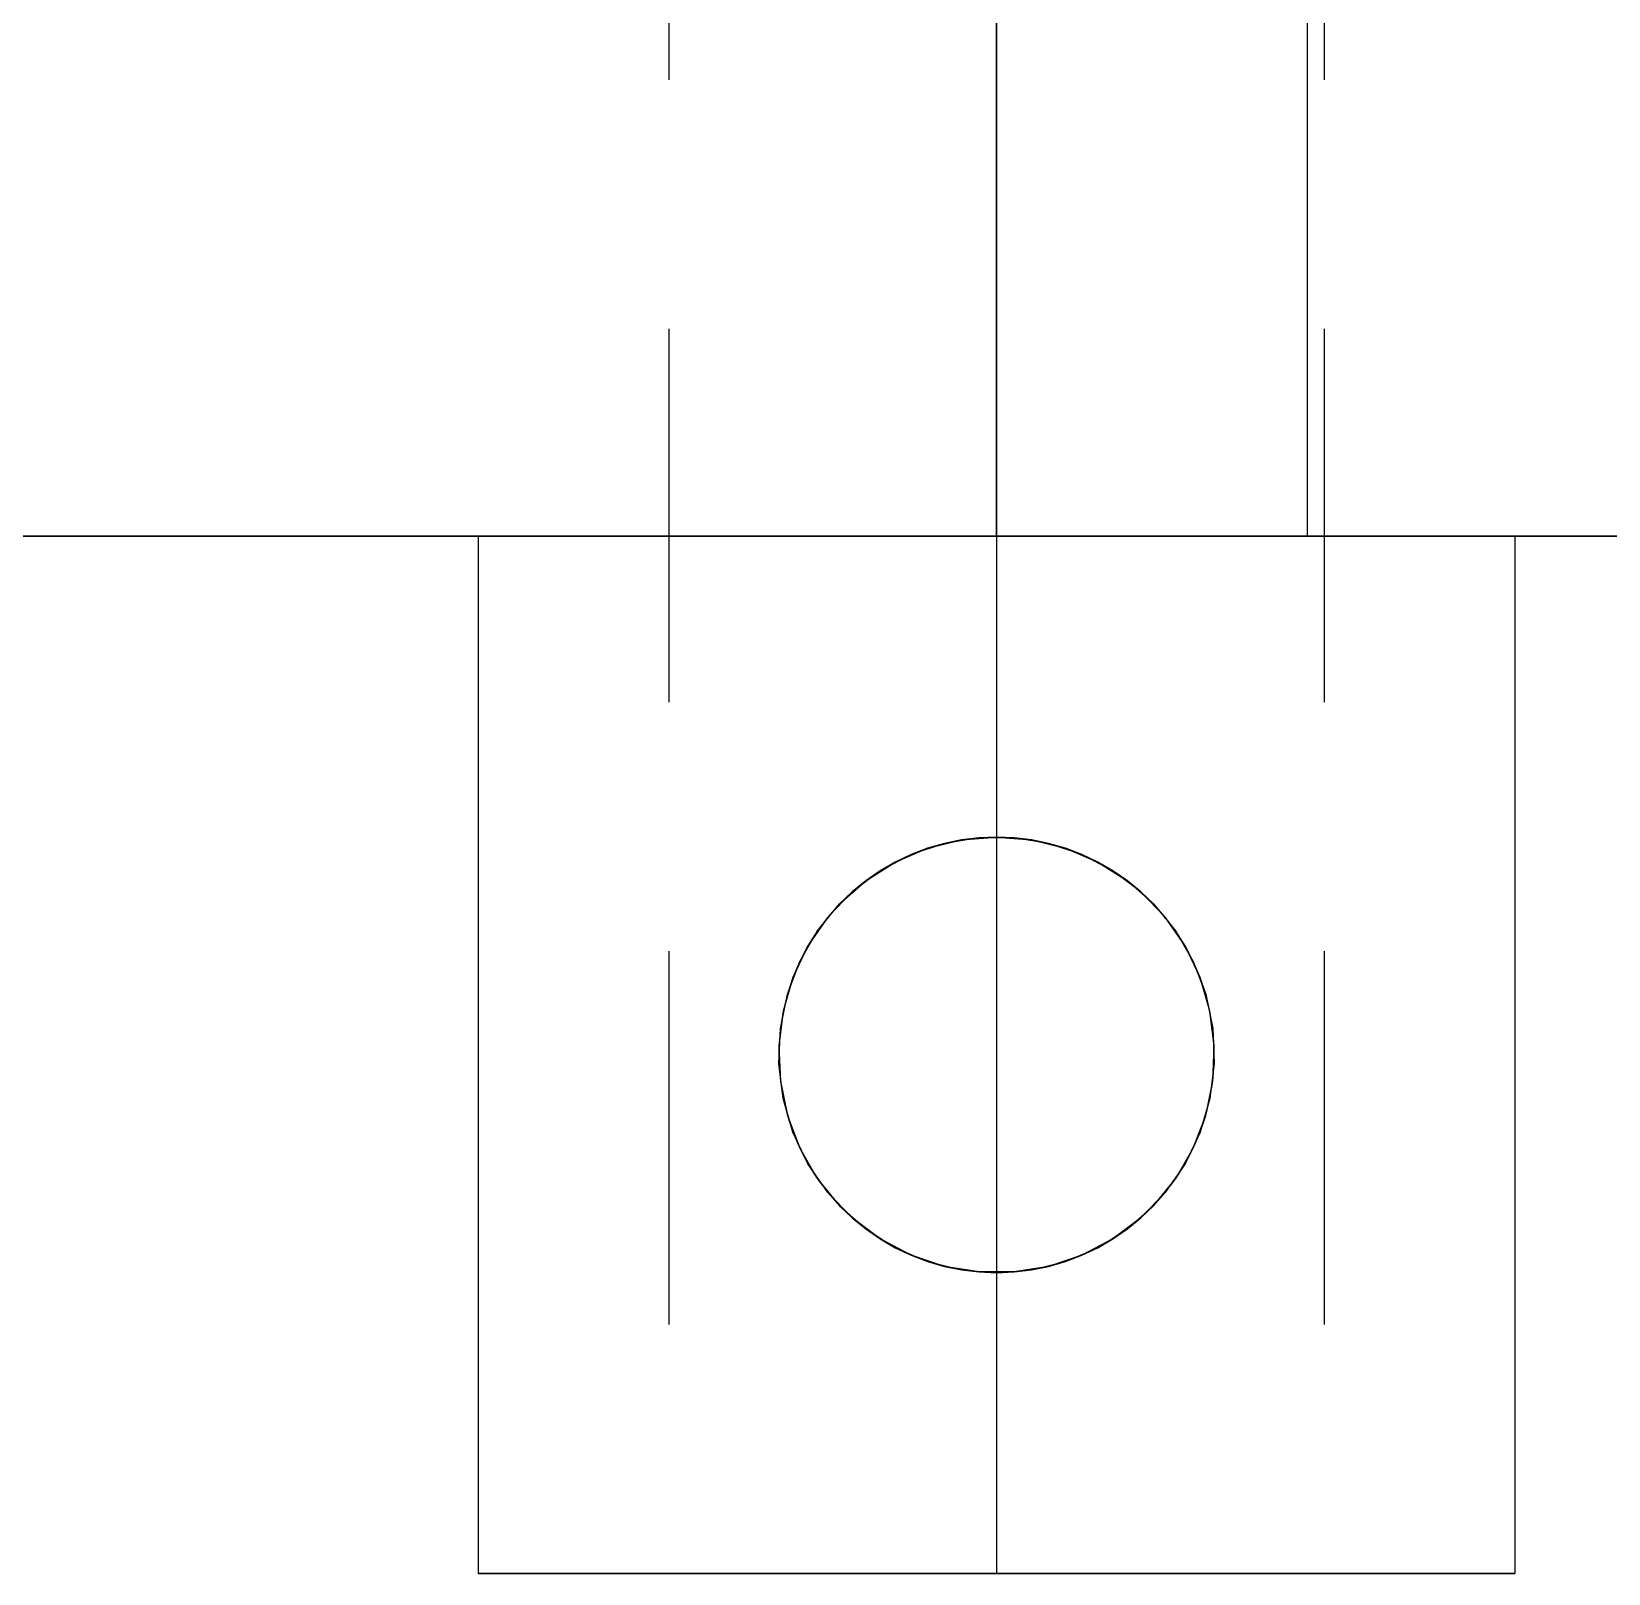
# Model space of a CAD drawing. Extents: x 8 to 586, y 8 to 412.
# Drawn here: x 242.85 to 250.45, y 223 to 230.43 of the extents above; entities that cross this region are included whole.
import ezdxf

# ---------------------------------------------------------------- set-up
doc = ezdxf.new("R2010")
doc.units = 0
doc.linetypes.add('CENTER', pattern=[10.2, 6, -1.6, 1, -1.6])
doc.linetypes.add('DASHED', pattern=[3, 1.8, -1.2])
for name, color, linetype in [('HIDDEN', 8, 'DASHED'), ('SEAM', 3, 'CENTER'), ('VISIBLE', 7, 'CONTINUOUS')]:
    doc.layers.add(name, color=color, linetype=linetype)

msp = doc.modelspace()

# ---------------------------------------------------------------- linework, layer by layer
at = {"layer": 'HIDDEN'}
for p, q in [((245.92, 238), (245.92, 223)), ((245.92, 238), (245.92, 223)), ((247.5, 228), (247.5, 238)), ((249, 228), (249, 238)), ((249, 228), (249, 238)), ((249.08, 238), (249.08, 223)), ((249.08, 238), (249.08, 223)), ((247.5, 230.6923), (247.5, 230.3077)), ((247.5, 230.6603), (247.5, 230.3667)), ((247.5, 230.3667), (247.5, 230.0731)), ((247.5, 230.3077), (247.5, 229.9231)), ((247.5, 230.0731), (247.5, 229.7795)), ((247.5, 229.9231), (247.5, 229.5385)), ((247.5, 229.7795), (247.5, 229.4859)), ((247.5, 229.5385), (247.5, 229.1538)), ((247.5, 229.4859), (247.5, 229.1923)), ((247.5, 229.1923), (247.5, 228.8987)), ((247.5, 229.1538), (247.5, 228.7692)), ((247.5, 228.8987), (247.5, 228.6051)), ((247.5, 228.7692), (247.5, 228.3846)), ((247.5, 228.6051), (247.5, 228.3115)), ((247.5, 228.3846), (247.5, 228)), ((247.5, 228.3115), (247.5, 228.0179)), ((243.0128, 228), (242.6923, 228)), ((243.3333, 228), (243.0128, 228)), ((243.6538, 228), (243.3333, 228)), ((243.9744, 228), (243.6538, 228)), ((244.2949, 228), (243.9744, 228)), ((244.6154, 228), (244.2949, 228)), ((244.9359, 228), (244.6154, 228)), ((245.2564, 228), (244.9359, 228)), ((250, 228), (245, 228)), ((245, 228), (245.1282, 228)), ((245, 228), (250, 228)), ((245.1282, 228), (245, 228)), ((245, 228), (245, 223)), ((245, 228), (245, 223)), ((245, 228), (245, 223)), ((245.1282, 228), (245.2564, 228)), ((245.2564, 228), (245.1282, 228)), ((245.5769, 228), (245.2564, 228)), ((245.2564, 228), (245.3846, 228)), ((245.3846, 228), (245.2564, 228)), ((245.3846, 228), (245.5128, 228)), ((245.5128, 228), (245.3846, 228)), ((245.5128, 228), (245.641, 228)), ((245.641, 228), (245.5128, 228)), ((245.8974, 228), (245.5769, 228)), ((245.641, 228), (245.7692, 228)), ((245.7692, 228), (245.641, 228)), ((245.7692, 228), (245.8974, 228)), ((245.8974, 228), (245.7692, 228)), ((246.2179, 228), (245.8974, 228)), ((245.8974, 228), (246.0256, 228)), ((246.0256, 228), (245.8974, 228)), ((246.0256, 228), (246.1538, 228)), ((246.1538, 228), (246.0256, 228)), ((246.1538, 228), (246.2821, 228)), ((246.2821, 228), (246.1538, 228)), ((246.5385, 228), (246.2179, 228)), ((246.2821, 228), (246.4103, 228)), ((246.4103, 228), (246.2821, 228)), ((246.4103, 228), (246.5385, 228)), ((246.5385, 228), (246.4103, 228)), ((246.859, 228), (246.5385, 228)), ((246.5385, 228), (246.6667, 228)), ((246.6667, 228), (246.5385, 228)), ((246.6667, 228), (246.7949, 228)), ((246.7949, 228), (246.6667, 228)), ((246.7949, 228), (246.9231, 228)), ((246.9231, 228), (246.7949, 228)), ((247.1795, 228), (246.859, 228)), ((246.9231, 228), (247.0513, 228)), ((247.0513, 228), (246.9231, 228)), ((247.0513, 228), (247.1795, 228)), ((247.1795, 228), (247.0513, 228)), ((247.5, 228), (247.1795, 228)), ((247.1795, 228), (247.3077, 228)), ((247.3077, 228), (247.1795, 228)), ((247.3077, 228), (247.4359, 228)), ((247.4359, 228), (247.3077, 228)), ((247.4359, 228), (247.5641, 228)), ((247.5641, 228), (247.4359, 228)), ((247.5, 228.0179), (247.5, 227.7244)), ((347.5, 228), (247.5, 228)), ((247.5, 228), (247.5, 227.6154)), ((247.5641, 228), (247.6923, 228)), ((247.6923, 228), (247.5641, 228)), ((247.6923, 228), (247.8205, 228)), ((247.8205, 228), (247.6923, 228)), ((247.8205, 228), (247.9487, 228)), ((247.9487, 228), (247.8205, 228)), ((247.9487, 228), (248.0769, 228)), ((248.0769, 228), (247.9487, 228)), ((248.0769, 228), (248.2051, 228)), ((248.2051, 228), (248.0769, 228)), ((248.2051, 228), (248.3333, 228)), ((248.3333, 228), (248.2051, 228)), ((248.3333, 228), (248.4615, 228)), ((248.4615, 228), (248.3333, 228)), ((248.4615, 228), (248.5897, 228)), ((248.5897, 228), (248.4615, 228)), ((248.5897, 228), (248.7179, 228)), ((248.7179, 228), (248.5897, 228)), ((248.7179, 228), (248.8462, 228)), ((248.8462, 228), (248.7179, 228)), ((248.8462, 228), (248.9744, 228)), ((248.9744, 228), (248.8462, 228)), ((248.9744, 228), (249.1026, 228)), ((249.1026, 228), (248.9744, 228)), ((249, 228), (355, 228)), ((249, 228), (355, 228)), ((249.1026, 228), (249.2308, 228)), ((249.2308, 228), (249.1026, 228)), ((249.2308, 228), (249.359, 228)), ((249.359, 228), (249.2308, 228)), ((249.359, 228), (249.4872, 228)), ((249.4872, 228), (249.359, 228)), ((249.4872, 228), (249.6154, 228)), ((249.6154, 228), (249.4872, 228)), ((249.6154, 228), (249.7436, 228)), ((249.7436, 228), (249.6154, 228)), ((249.7436, 228), (249.8718, 228)), ((249.8718, 228), (249.7436, 228)), ((249.8718, 228), (250, 228)), ((250, 228), (249.8718, 228)), ((250, 228), (250, 223)), ((250, 228), (250, 223)), ((250, 228), (250, 223)), ((247.5, 227.7244), (247.5, 227.4308)), ((247.5, 227.6154), (247.5, 227.2308)), ((247.5, 227.4308), (247.5, 227.1372)), ((247.5, 227.2308), (247.5, 226.8462)), ((247.5, 227.1372), (247.5, 226.8436)), ((247.5, 226.8462), (247.5, 226.4615)), ((247.5, 226.8436), (247.5, 226.55)), ((247.1675, 226.496), (247.3316, 226.5364)), ((247.1675, 226.496), (247.3316, 226.5364)), ((247.4155, 226.5466), (247.2487, 226.5195)), ((247.3316, 226.5364), (247.2487, 226.5195)), ((247.3316, 226.5364), (247.5, 226.55)), ((247.3316, 226.5364), (247.5, 226.55)), ((247.4155, 226.5466), (247.3316, 226.5364)), ((247.5, 226.55), (247.4155, 226.5466)), ((247.5845, 226.5466), (247.4155, 226.5466)), ((247.5845, 226.5466), (247.5, 226.55)), ((247.5, 226.55), (247.6684, 226.5364)), ((247.5, 226.55), (247.6684, 226.5364)), ((247.7513, 226.5195), (247.5845, 226.5466)), ((247.6684, 226.5364), (247.5845, 226.5466)), ((247.7513, 226.5195), (247.6684, 226.5364)), ((247.6684, 226.5364), (247.8325, 226.496)), ((247.6684, 226.5364), (247.8325, 226.496)), ((247.0884, 226.466), (246.9388, 226.3874)), ((247.012, 226.4297), (247.1675, 226.496)), ((247.012, 226.4297), (247.1675, 226.496)), ((247.0884, 226.466), (247.012, 226.4297)), ((247.2487, 226.5195), (247.0884, 226.466)), ((247.1675, 226.496), (247.0884, 226.466)), ((247.2487, 226.5195), (247.1675, 226.496)), ((247.5, 226.4615), (247.5, 226.0769)), ((247.9116, 226.466), (247.7513, 226.5195)), ((247.8325, 226.496), (247.7513, 226.5195)), ((247.9116, 226.466), (247.8325, 226.496)), ((247.8325, 226.496), (247.988, 226.4297)), ((247.8325, 226.496), (247.988, 226.4297)), ((248.0612, 226.3874), (247.9116, 226.466)), ((247.988, 226.4297), (247.9116, 226.466)), ((246.9388, 226.3874), (246.8037, 226.2859)), ((246.8692, 226.3394), (247.012, 226.4297)), ((246.8692, 226.3394), (247.012, 226.4297)), ((246.9388, 226.3874), (246.8692, 226.3394)), ((247.012, 226.4297), (246.9388, 226.3874)), ((248.0612, 226.3874), (247.988, 226.4297)), ((247.988, 226.4297), (248.1308, 226.3394)), ((247.988, 226.4297), (248.1308, 226.3394)), ((248.1963, 226.2859), (248.0612, 226.3874)), ((248.1308, 226.3394), (248.0612, 226.3874)), ((246.7427, 226.2274), (246.8692, 226.3394)), ((246.7427, 226.2274), (246.8692, 226.3394)), ((246.8692, 226.3394), (246.8037, 226.2859)), ((248.1963, 226.2859), (248.1308, 226.3394)), ((248.1308, 226.3394), (248.2573, 226.2274)), ((248.1308, 226.3394), (248.2573, 226.2274)), ((246.6359, 226.0965), (246.7427, 226.2274)), ((246.6359, 226.0965), (246.7427, 226.2274)), ((246.8037, 226.2859), (246.6867, 226.1641)), ((246.7427, 226.2274), (246.6867, 226.1641)), ((246.8037, 226.2859), (246.7427, 226.2274)), ((248.3133, 226.1641), (248.1963, 226.2859)), ((248.2573, 226.2274), (248.1963, 226.2859)), ((248.3133, 226.1641), (248.2573, 226.2274)), ((248.2573, 226.2274), (248.3641, 226.0965)), ((248.2573, 226.2274), (248.3641, 226.0965)), ((246.6867, 226.1641), (246.5907, 226.025)), ((246.6867, 226.1641), (246.6359, 226.0965)), ((248.4093, 226.025), (248.3133, 226.1641)), ((248.3641, 226.0965), (248.3133, 226.1641)), ((246.5514, 225.9501), (246.6359, 226.0965)), ((246.5514, 225.9501), (246.6359, 226.0965)), ((246.6359, 226.0965), (246.5907, 226.025)), ((247.5, 226.0769), (247.5, 225.6923)), ((248.4093, 226.025), (248.3641, 226.0965)), ((248.3641, 226.0965), (248.4486, 225.9501)), ((248.3641, 226.0965), (248.4486, 225.9501)), ((246.5907, 226.025), (246.5182, 225.8723)), ((246.5907, 226.025), (246.5514, 225.9501)), ((248.4818, 225.8723), (248.4093, 226.025)), ((248.4486, 225.9501), (248.4093, 226.025)), ((246.4915, 225.7921), (246.5514, 225.9501)), ((246.4915, 225.7921), (246.5514, 225.9501)), ((246.5514, 225.9501), (246.5182, 225.8723)), ((248.4818, 225.8723), (248.4486, 225.9501)), ((248.4486, 225.9501), (248.5085, 225.7921)), ((248.4486, 225.9501), (248.5085, 225.7921)), ((246.5182, 225.8723), (246.4712, 225.71)), ((246.5182, 225.8723), (246.4915, 225.7921)), ((248.5288, 225.71), (248.4818, 225.8723)), ((248.5085, 225.7921), (248.4818, 225.8723)), ((246.4577, 225.6266), (246.4915, 225.7921)), ((246.4577, 225.6266), (246.4915, 225.7921)), ((246.4915, 225.7921), (246.4712, 225.71)), ((248.5288, 225.71), (248.5085, 225.7921)), ((248.5085, 225.7921), (248.5423, 225.6266)), ((248.5085, 225.7921), (248.5423, 225.6266)), ((246.4712, 225.71), (246.4509, 225.5423)), ((246.4712, 225.71), (246.4577, 225.6266)), ((247.5, 225.6923), (247.5, 225.3077)), ((248.5491, 225.5423), (248.5288, 225.71)), ((248.5423, 225.6266), (248.5288, 225.71)), ((246.4577, 225.6266), (246.4509, 225.5423)), ((246.4509, 225.4577), (246.4577, 225.6266)), ((246.4509, 225.4577), (246.4577, 225.6266)), ((248.5491, 225.5423), (248.5423, 225.6266)), ((248.5423, 225.6266), (248.5491, 225.4577)), ((248.5423, 225.6266), (248.5491, 225.4577)), ((246.4509, 225.5423), (246.4577, 225.3734)), ((246.4509, 225.5423), (246.4509, 225.4577)), ((248.5423, 225.3734), (248.5491, 225.5423)), ((248.5491, 225.4577), (248.5491, 225.5423)), ((246.4509, 225.4577), (246.4577, 225.3734)), ((246.4712, 225.29), (246.4509, 225.4577)), ((246.4712, 225.29), (246.4509, 225.4577)), ((248.5491, 225.4577), (248.5288, 225.29)), ((248.5491, 225.4577), (248.5288, 225.29)), ((248.5423, 225.3734), (248.5491, 225.4577)), ((246.4577, 225.3734), (246.4915, 225.2079)), ((246.4577, 225.3734), (246.4712, 225.29)), ((247.5, 225.3077), (247.5, 224.9231)), ((248.5085, 225.2079), (248.5423, 225.3734)), ((248.5288, 225.29), (248.5423, 225.3734)), ((246.4712, 225.29), (246.4915, 225.2079)), ((246.5182, 225.1277), (246.4712, 225.29)), ((246.5182, 225.1277), (246.4712, 225.29)), ((248.5288, 225.29), (248.4818, 225.1277)), ((248.5288, 225.29), (248.4818, 225.1277)), ((248.5085, 225.2079), (248.5288, 225.29)), ((246.4915, 225.2079), (246.5514, 225.0499)), ((246.4915, 225.2079), (246.5182, 225.1277)), ((248.4486, 225.0499), (248.5085, 225.2079)), ((248.4818, 225.1277), (248.5085, 225.2079)), ((246.5182, 225.1277), (246.5514, 225.0499)), ((246.5907, 224.975), (246.5182, 225.1277)), ((246.5907, 224.975), (246.5182, 225.1277)), ((248.4818, 225.1277), (248.4093, 224.975)), ((248.4818, 225.1277), (248.4093, 224.975)), ((248.4486, 225.0499), (248.4818, 225.1277)), ((246.5514, 225.0499), (246.6359, 224.9035)), ((246.5514, 225.0499), (246.5907, 224.975)), ((248.3641, 224.9035), (248.4486, 225.0499)), ((248.4093, 224.975), (248.4486, 225.0499)), ((246.5907, 224.975), (246.6359, 224.9035)), ((246.6867, 224.8359), (246.5907, 224.975)), ((246.6867, 224.8359), (246.5907, 224.975)), ((248.4093, 224.975), (248.3133, 224.8359)), ((248.4093, 224.975), (248.3133, 224.8359)), ((248.3641, 224.9035), (248.4093, 224.975)), ((246.6359, 224.9035), (246.7427, 224.7726)), ((246.6359, 224.9035), (246.6867, 224.8359)), ((247.5, 224.9231), (247.5, 224.5385)), ((248.2573, 224.7726), (248.3641, 224.9035)), ((248.3133, 224.8359), (248.3641, 224.9035)), ((246.6867, 224.8359), (246.7427, 224.7726)), ((246.8037, 224.7141), (246.6867, 224.8359)), ((246.8037, 224.7141), (246.6867, 224.8359)), ((248.3133, 224.8359), (248.1963, 224.7141)), ((248.3133, 224.8359), (248.1963, 224.7141)), ((248.2573, 224.7726), (248.3133, 224.8359)), ((246.7427, 224.7726), (246.8692, 224.6606)), ((246.7427, 224.7726), (246.8037, 224.7141)), ((246.8037, 224.7141), (246.8692, 224.6606)), ((246.9388, 224.6126), (246.8037, 224.7141)), ((246.9388, 224.6126), (246.8037, 224.7141)), ((248.1963, 224.7141), (248.0612, 224.6126)), ((248.1963, 224.7141), (248.0612, 224.6126)), ((248.1308, 224.6606), (248.2573, 224.7726)), ((248.1308, 224.6606), (248.1963, 224.7141)), ((248.1963, 224.7141), (248.2573, 224.7726)), ((246.8692, 224.6606), (247.012, 224.5703)), ((246.8692, 224.6606), (246.9388, 224.6126)), ((247.988, 224.5703), (248.1308, 224.6606)), ((248.0612, 224.6126), (248.1308, 224.6606)), ((246.9388, 224.6126), (247.012, 224.5703)), ((247.0884, 224.534), (246.9388, 224.6126)), ((247.0884, 224.534), (246.9388, 224.6126)), ((247.012, 224.5703), (247.1675, 224.504)), ((247.012, 224.5703), (247.0884, 224.534)), ((247.8325, 224.504), (247.988, 224.5703)), ((248.0612, 224.6126), (247.9116, 224.534)), ((248.0612, 224.6126), (247.9116, 224.534)), ((247.9116, 224.534), (247.988, 224.5703)), ((247.988, 224.5703), (248.0612, 224.6126)), ((247.0884, 224.534), (247.1675, 224.504)), ((247.2487, 224.4805), (247.0884, 224.534)), ((247.2487, 224.4805), (247.0884, 224.534)), ((247.1675, 224.504), (247.3316, 224.4636)), ((247.1675, 224.504), (247.2487, 224.4805)), ((247.2487, 224.4805), (247.3316, 224.4636)), ((247.4155, 224.4534), (247.2487, 224.4805)), ((247.4155, 224.4534), (247.2487, 224.4805)), ((247.5, 224.5385), (247.5, 224.1538)), ((247.7513, 224.4805), (247.5845, 224.4534)), ((247.7513, 224.4805), (247.5845, 224.4534)), ((247.6684, 224.4636), (247.8325, 224.504)), ((247.6684, 224.4636), (247.7513, 224.4805)), ((247.9116, 224.534), (247.7513, 224.4805)), ((247.9116, 224.534), (247.7513, 224.4805)), ((247.7513, 224.4805), (247.8325, 224.504)), ((247.8325, 224.504), (247.9116, 224.534)), ((247.3316, 224.4636), (247.5, 224.45)), ((247.3316, 224.4636), (247.4155, 224.4534)), ((247.4155, 224.4534), (247.5, 224.45)), ((247.5845, 224.4534), (247.4155, 224.4534)), ((247.5845, 224.4534), (247.4155, 224.4534)), ((247.5, 224.45), (247.6684, 224.4636)), ((247.5, 224.45), (247.5845, 224.4534)), ((247.5, 224.45), (247.5, 224.4128)), ((247.5, 224.4128), (247.5, 224.3756)), ((247.5845, 224.4534), (247.6684, 224.4636)), ((247.5, 224.3756), (247.5, 224.3385)), ((247.5, 224.3385), (247.5, 224.3013)), ((247.5, 224.3013), (247.5, 224.2641)), ((247.5, 224.2641), (247.5, 224.2269)), ((247.5, 224.2269), (247.5, 224.1897)), ((247.5, 224.1897), (247.5, 224.1526)), ((247.5, 224.1538), (247.5, 223.7692)), ((247.5, 224.1526), (247.5, 224.1154)), ((247.5, 224.1154), (247.5, 224.0782)), ((247.5, 224.0782), (247.5, 224.041)), ((247.5, 224.041), (247.5, 224.0038)), ((247.5, 224.0038), (247.5, 223.9667)), ((247.5, 223.9667), (247.5, 223.9295)), ((247.5, 223.9295), (247.5, 223.8923)), ((247.5, 223.8923), (247.5, 223.8551)), ((247.5, 223.8551), (247.5, 223.8179)), ((247.5, 223.8179), (247.5, 223.7808)), ((247.5, 223.7808), (247.5, 223.7436)), ((247.5, 223.7692), (247.5, 223.3846)), ((247.5, 223.7436), (247.5, 223.7064)), ((247.5, 223.7064), (247.5, 223.6692)), ((247.5, 223.6692), (247.5, 223.6321)), ((247.5, 223.6321), (247.5, 223.5949)), ((247.5, 223.5949), (247.5, 223.5577)), ((247.5, 223.5577), (247.5, 223.5205)), ((247.5, 223.5205), (247.5, 223.4833)), ((247.5, 223.4833), (247.5, 223.4462)), ((247.5, 223.4462), (247.5, 223.409)), ((247.5, 223.409), (247.5, 223.3718)), ((247.5, 223.3846), (247.5, 223)), ((247.5, 223.3718), (247.5, 223.3346)), ((247.5, 223.3346), (247.5, 223.2974)), ((247.5, 223.2974), (247.5, 223.2603)), ((247.5, 223.2603), (247.5, 223.2231)), ((247.5, 223.2231), (247.5, 223.1859)), ((247.5, 223.1859), (247.5, 223.1487)), ((247.5, 223.1487), (247.5, 223.1115)), ((247.5, 223.1115), (247.5, 223.0744)), ((247.5, 223.0744), (247.5, 223.0372)), ((247.5, 223.0372), (247.5, 223)), ((250, 223), (245, 223)), ((245, 223), (245.1282, 223)), ((245, 223), (250, 223)), ((245.1282, 223), (245.2564, 223)), ((245.2564, 223), (245.3846, 223)), ((245.3846, 223), (245.5128, 223)), ((245.5128, 223), (245.641, 223)), ((245.641, 223), (245.7692, 223)), ((245.7692, 223), (245.8974, 223)), ((245.8974, 223), (246.0256, 223)), ((245.9605, 223), (245.92, 223)), ((245.92, 223), (246.001, 223)), ((245.9605, 223), (245.92, 223)), ((245.92, 223), (246.001, 223)), ((246.001, 223), (245.9605, 223)), ((246.001, 223), (245.9605, 223)), ((246.0415, 223), (246.001, 223)), ((246.001, 223), (246.0821, 223)), ((246.0415, 223), (246.001, 223)), ((246.001, 223), (246.0821, 223)), ((246.0256, 223), (246.1538, 223)), ((246.0821, 223), (246.0415, 223)), ((246.0821, 223), (246.0415, 223)), ((246.1226, 223), (246.0821, 223)), ((246.0821, 223), (246.1631, 223)), ((246.1226, 223), (246.0821, 223)), ((246.0821, 223), (246.1631, 223)), ((246.1631, 223), (246.1226, 223)), ((246.1631, 223), (246.1226, 223)), ((246.1538, 223), (246.2821, 223)), ((246.2036, 223), (246.1631, 223)), ((246.1631, 223), (246.2441, 223)), ((246.2036, 223), (246.1631, 223)), ((246.1631, 223), (246.2441, 223)), ((246.2441, 223), (246.2036, 223)), ((246.2441, 223), (246.2036, 223)), ((246.2846, 223), (246.2441, 223)), ((246.2441, 223), (246.3251, 223)), ((246.2846, 223), (246.2441, 223)), ((246.2441, 223), (246.3251, 223)), ((246.2821, 223), (246.4103, 223)), ((246.3251, 223), (246.2846, 223)), ((246.3251, 223), (246.2846, 223)), ((246.3656, 223), (246.3251, 223)), ((246.3251, 223), (246.4062, 223)), ((246.3656, 223), (246.3251, 223)), ((246.3251, 223), (246.4062, 223)), ((246.4062, 223), (246.3656, 223)), ((246.4062, 223), (246.3656, 223)), ((246.4467, 223), (246.4062, 223)), ((246.4062, 223), (246.4872, 223)), ((246.4467, 223), (246.4062, 223)), ((246.4062, 223), (246.4872, 223)), ((246.4103, 223), (246.5385, 223)), ((246.4872, 223), (246.4467, 223)), ((246.4872, 223), (246.4467, 223)), ((246.5277, 223), (246.4872, 223)), ((246.4872, 223), (246.5682, 223)), ((246.5277, 223), (246.4872, 223)), ((246.4872, 223), (246.5682, 223)), ((246.5682, 223), (246.5277, 223)), ((246.5682, 223), (246.5277, 223)), ((246.5385, 223), (246.6667, 223)), ((246.6087, 223), (246.5682, 223)), ((246.5682, 223), (246.6492, 223)), ((246.6087, 223), (246.5682, 223)), ((246.5682, 223), (246.6492, 223)), ((246.6492, 223), (246.6087, 223)), ((246.6492, 223), (246.6087, 223)), ((246.6897, 223), (246.6492, 223)), ((246.6492, 223), (246.7303, 223)), ((246.6897, 223), (246.6492, 223)), ((246.6492, 223), (246.7303, 223)), ((246.6667, 223), (246.7949, 223)), ((246.7303, 223), (246.6897, 223)), ((246.7303, 223), (246.6897, 223)), ((246.7708, 223), (246.7303, 223)), ((246.7303, 223), (246.8113, 223)), ((246.7708, 223), (246.7303, 223)), ((246.7303, 223), (246.8113, 223)), ((246.8113, 223), (246.7708, 223)), ((246.8113, 223), (246.7708, 223)), ((246.7949, 223), (246.9231, 223)), ((246.8518, 223), (246.8113, 223)), ((246.8113, 223), (246.8923, 223)), ((246.8518, 223), (246.8113, 223)), ((246.8113, 223), (246.8923, 223)), ((246.8923, 223), (246.8518, 223)), ((246.8923, 223), (246.8518, 223)), ((246.9328, 223), (246.8923, 223)), ((246.8923, 223), (246.9733, 223)), ((246.9328, 223), (246.8923, 223)), ((246.8923, 223), (246.9733, 223)), ((246.9231, 223), (247.0513, 223)), ((246.9733, 223), (246.9328, 223)), ((246.9733, 223), (246.9328, 223)), ((247.0138, 223), (246.9733, 223)), ((246.9733, 223), (247.0544, 223)), ((247.0138, 223), (246.9733, 223)), ((246.9733, 223), (247.0544, 223)), ((247.0544, 223), (247.0138, 223)), ((247.0544, 223), (247.0138, 223)), ((247.0513, 223), (247.1795, 223)), ((247.0949, 223), (247.0544, 223)), ((247.0544, 223), (247.1354, 223)), ((247.0949, 223), (247.0544, 223)), ((247.0544, 223), (247.1354, 223)), ((247.1354, 223), (247.0949, 223)), ((247.1354, 223), (247.0949, 223)), ((247.1759, 223), (247.1354, 223)), ((247.1354, 223), (247.2164, 223)), ((247.1759, 223), (247.1354, 223)), ((247.1354, 223), (247.2164, 223)), ((247.2164, 223), (247.1759, 223)), ((247.2164, 223), (247.1759, 223)), ((247.1795, 223), (247.3077, 223)), ((247.2569, 223), (247.2164, 223)), ((247.2164, 223), (247.2974, 223)), ((247.2569, 223), (247.2164, 223)), ((247.2164, 223), (247.2974, 223)), ((247.2974, 223), (247.2569, 223)), ((247.2974, 223), (247.2569, 223)), ((247.3379, 223), (247.2974, 223)), ((247.2974, 223), (247.3785, 223)), ((247.3379, 223), (247.2974, 223)), ((247.2974, 223), (247.3785, 223)), ((247.3077, 223), (247.4359, 223)), ((247.3785, 223), (247.3379, 223)), ((247.3785, 223), (247.3379, 223)), ((247.419, 223), (247.3785, 223)), ((247.3785, 223), (247.4595, 223)), ((247.419, 223), (247.3785, 223)), ((247.3785, 223), (247.4595, 223)), ((247.4595, 223), (247.419, 223)), ((247.4595, 223), (247.419, 223)), ((247.4359, 223), (247.5641, 223)), ((247.5, 223), (247.4595, 223)), ((247.4595, 223), (247.5405, 223)), ((247.5, 223), (247.4595, 223)), ((247.4595, 223), (247.5405, 223)), ((247.5405, 223), (247.5, 223)), ((247.5405, 223), (247.5, 223)), ((247.5405, 223), (247.6215, 223)), ((247.581, 223), (247.5405, 223)), ((247.5405, 223), (247.6215, 223)), ((247.581, 223), (247.5405, 223)), ((247.5641, 223), (247.6923, 223)), ((247.6215, 223), (247.581, 223)), ((247.6215, 223), (247.581, 223)), ((247.6215, 223), (247.7026, 223)), ((247.6621, 223), (247.6215, 223)), ((247.6215, 223), (247.7026, 223)), ((247.6621, 223), (247.6215, 223)), ((247.7026, 223), (247.6621, 223)), ((247.7026, 223), (247.6621, 223)), ((247.6923, 223), (247.8205, 223)), ((247.7026, 223), (247.7836, 223)), ((247.7431, 223), (247.7026, 223)), ((247.7026, 223), (247.7836, 223)), ((247.7431, 223), (247.7026, 223)), ((247.7836, 223), (247.7431, 223)), ((247.7836, 223), (247.7431, 223)), ((247.7836, 223), (247.8646, 223)), ((247.8241, 223), (247.7836, 223)), ((247.7836, 223), (247.8646, 223)), ((247.8241, 223), (247.7836, 223)), ((247.8205, 223), (247.9487, 223)), ((247.8646, 223), (247.8241, 223)), ((247.8646, 223), (247.8241, 223)), ((247.8646, 223), (247.9456, 223)), ((247.9051, 223), (247.8646, 223)), ((247.8646, 223), (247.9456, 223)), ((247.9051, 223), (247.8646, 223)), ((247.9456, 223), (247.9051, 223)), ((247.9456, 223), (247.9051, 223)), ((247.9456, 223), (248.0267, 223)), ((247.9862, 223), (247.9456, 223)), ((247.9456, 223), (248.0267, 223)), ((247.9862, 223), (247.9456, 223)), ((247.9487, 223), (248.0769, 223)), ((248.0267, 223), (247.9862, 223)), ((248.0267, 223), (247.9862, 223)), ((248.0267, 223), (248.1077, 223)), ((248.0672, 223), (248.0267, 223)), ((248.0267, 223), (248.1077, 223)), ((248.0672, 223), (248.0267, 223)), ((248.1077, 223), (248.0672, 223)), ((248.1077, 223), (248.0672, 223)), ((248.0769, 223), (248.2051, 223)), ((248.1077, 223), (248.1887, 223)), ((248.1482, 223), (248.1077, 223)), ((248.1077, 223), (248.1887, 223)), ((248.1482, 223), (248.1077, 223)), ((248.1887, 223), (248.1482, 223)), ((248.1887, 223), (248.1482, 223)), ((248.1887, 223), (248.2697, 223)), ((248.2292, 223), (248.1887, 223)), ((248.1887, 223), (248.2697, 223)), ((248.2292, 223), (248.1887, 223)), ((248.2051, 223), (248.3333, 223)), ((248.2697, 223), (248.2292, 223)), ((248.2697, 223), (248.2292, 223)), ((248.2697, 223), (248.3508, 223)), ((248.3103, 223), (248.2697, 223)), ((248.2697, 223), (248.3508, 223)), ((248.3103, 223), (248.2697, 223)), ((248.3508, 223), (248.3103, 223)), ((248.3508, 223), (248.3103, 223)), ((248.3333, 223), (248.4615, 223)), ((248.3508, 223), (248.4318, 223)), ((248.3913, 223), (248.3508, 223)), ((248.3508, 223), (248.4318, 223)), ((248.3913, 223), (248.3508, 223)), ((248.4318, 223), (248.3913, 223)), ((248.4318, 223), (248.3913, 223)), ((248.4318, 223), (248.5128, 223)), ((248.4723, 223), (248.4318, 223)), ((248.4318, 223), (248.5128, 223)), ((248.4723, 223), (248.4318, 223)), ((248.4615, 223), (248.5897, 223)), ((248.5128, 223), (248.4723, 223)), ((248.5128, 223), (248.4723, 223)), ((248.5128, 223), (248.5938, 223)), ((248.5533, 223), (248.5128, 223)), ((248.5128, 223), (248.5938, 223)), ((248.5533, 223), (248.5128, 223)), ((248.5938, 223), (248.5533, 223)), ((248.5938, 223), (248.5533, 223)), ((248.5897, 223), (248.7179, 223)), ((248.5938, 223), (248.6749, 223)), ((248.6344, 223), (248.5938, 223)), ((248.5938, 223), (248.6749, 223)), ((248.6344, 223), (248.5938, 223)), ((248.6749, 223), (248.6344, 223)), ((248.6749, 223), (248.6344, 223)), ((248.6749, 223), (248.7559, 223)), ((248.7154, 223), (248.6749, 223)), ((248.6749, 223), (248.7559, 223)), ((248.7154, 223), (248.6749, 223)), ((248.7559, 223), (248.7154, 223)), ((248.7559, 223), (248.7154, 223)), ((248.7179, 223), (248.8462, 223)), ((248.7559, 223), (248.8369, 223)), ((248.7964, 223), (248.7559, 223)), ((248.7559, 223), (248.8369, 223)), ((248.7964, 223), (248.7559, 223)), ((248.8369, 223), (248.7964, 223)), ((248.8369, 223), (248.7964, 223)), ((248.8369, 223), (248.9179, 223)), ((248.8774, 223), (248.8369, 223)), ((248.8369, 223), (248.9179, 223)), ((248.8774, 223), (248.8369, 223)), ((248.8462, 223), (248.9744, 223)), ((248.9179, 223), (248.8774, 223)), ((248.9179, 223), (248.8774, 223)), ((248.9179, 223), (248.999, 223)), ((248.9585, 223), (248.9179, 223)), ((248.9179, 223), (248.999, 223)), ((248.9585, 223), (248.9179, 223)), ((248.999, 223), (248.9585, 223)), ((248.999, 223), (248.9585, 223)), ((248.9744, 223), (249.1026, 223)), ((248.999, 223), (249.08, 223)), ((249.0395, 223), (248.999, 223)), ((248.999, 223), (249.08, 223)), ((249.0395, 223), (248.999, 223)), ((249.08, 223), (249.0395, 223)), ((249.08, 223), (249.0395, 223)), ((249.1026, 223), (249.2308, 223)), ((249.2308, 223), (249.359, 223)), ((249.359, 223), (249.4872, 223)), ((249.4872, 223), (249.6154, 223)), ((249.6154, 223), (249.7436, 223)), ((249.7436, 223), (249.8718, 223)), ((249.8718, 223), (250, 223))]:
    msp.add_line(p, q, dxfattribs=at)
at = {"layer": 'SEAM'}
for p, q in [((247.5, 228), (247.5, 238)), ((249, 228), (249, 238)), ((235, 228), (249, 228)), ((242.6923, 228), (243.0128, 228)), ((243.0128, 228), (243.3333, 228)), ((243.3333, 228), (243.6538, 228)), ((243.6538, 228), (243.9744, 228)), ((243.9744, 228), (244.2949, 228)), ((244.2949, 228), (244.6154, 228)), ((244.6154, 228), (244.9359, 228)), ((244.9359, 228), (245.2564, 228)), ((245, 228), (245, 223)), ((245, 228), (245, 223)), ((245.2564, 228), (245.5769, 228)), ((245.5769, 228), (245.8974, 228)), ((245.8974, 228), (246.2179, 228)), ((246.2179, 228), (246.5385, 228)), ((246.5385, 228), (246.859, 228)), ((246.859, 228), (247.1795, 228)), ((247.1795, 228), (247.5, 228)), ((297.5, 228), (247.5, 228)), ((249, 228), (297.5, 228)), ((250, 228), (250, 223)), ((250, 228), (250, 223)), ((247.4155, 226.5466), (247.2487, 226.5195)), ((247.3316, 226.5364), (247.2487, 226.5195)), ((247.4155, 226.5466), (247.3316, 226.5364)), ((247.5, 226.55), (247.4155, 226.5466)), ((247.5845, 226.5466), (247.4155, 226.5466)), ((247.5845, 226.5466), (247.5, 226.55)), ((247.7513, 226.5195), (247.5845, 226.5466)), ((247.6684, 226.5364), (247.5845, 226.5466)), ((247.7513, 226.5195), (247.6684, 226.5364)), ((247.0884, 226.466), (246.9388, 226.3874)), ((247.0884, 226.466), (247.012, 226.4297)), ((247.2487, 226.5195), (247.0884, 226.466)), ((247.1675, 226.496), (247.0884, 226.466)), ((247.2487, 226.5195), (247.1675, 226.496)), ((247.9116, 226.466), (247.7513, 226.5195)), ((247.8325, 226.496), (247.7513, 226.5195)), ((247.9116, 226.466), (247.8325, 226.496)), ((248.0612, 226.3874), (247.9116, 226.466)), ((247.988, 226.4297), (247.9116, 226.466)), ((246.9388, 226.3874), (246.8037, 226.2859)), ((246.9388, 226.3874), (246.8692, 226.3394)), ((247.012, 226.4297), (246.9388, 226.3874)), ((248.0612, 226.3874), (247.988, 226.4297)), ((248.1963, 226.2859), (248.0612, 226.3874)), ((248.1308, 226.3394), (248.0612, 226.3874)), ((246.8692, 226.3394), (246.8037, 226.2859)), ((248.1963, 226.2859), (248.1308, 226.3394)), ((246.8037, 226.2859), (246.6867, 226.1641)), ((246.7427, 226.2274), (246.6867, 226.1641)), ((246.8037, 226.2859), (246.7427, 226.2274)), ((248.3133, 226.1641), (248.1963, 226.2859)), ((248.2573, 226.2274), (248.1963, 226.2859)), ((248.3133, 226.1641), (248.2573, 226.2274)), ((246.6867, 226.1641), (246.5907, 226.025)), ((246.6867, 226.1641), (246.6359, 226.0965)), ((248.4093, 226.025), (248.3133, 226.1641)), ((248.3641, 226.0965), (248.3133, 226.1641)), ((246.6359, 226.0965), (246.5907, 226.025)), ((248.4093, 226.025), (248.3641, 226.0965)), ((246.5907, 226.025), (246.5182, 225.8723)), ((246.5907, 226.025), (246.5514, 225.9501)), ((248.4818, 225.8723), (248.4093, 226.025)), ((248.4486, 225.9501), (248.4093, 226.025)), ((246.5514, 225.9501), (246.5182, 225.8723)), ((248.4818, 225.8723), (248.4486, 225.9501)), ((246.5182, 225.8723), (246.4712, 225.71)), ((246.5182, 225.8723), (246.4915, 225.7921)), ((248.5288, 225.71), (248.4818, 225.8723)), ((248.5085, 225.7921), (248.4818, 225.8723)), ((246.4915, 225.7921), (246.4712, 225.71)), ((248.5288, 225.71), (248.5085, 225.7921)), ((246.4712, 225.71), (246.4509, 225.5423)), ((246.4712, 225.71), (246.4577, 225.6266)), ((248.5491, 225.5423), (248.5288, 225.71)), ((248.5423, 225.6266), (248.5288, 225.71)), ((246.4577, 225.6266), (246.4509, 225.5423)), ((248.5491, 225.5423), (248.5423, 225.6266)), ((246.4509, 225.5423), (246.4577, 225.3734)), ((246.4509, 225.5423), (246.4509, 225.4577)), ((248.5423, 225.3734), (248.5491, 225.5423)), ((248.5491, 225.4577), (248.5491, 225.5423)), ((246.4509, 225.4577), (246.4577, 225.3734)), ((248.5423, 225.3734), (248.5491, 225.4577)), ((246.4577, 225.3734), (246.4915, 225.2079)), ((246.4577, 225.3734), (246.4712, 225.29)), ((248.5085, 225.2079), (248.5423, 225.3734)), ((248.5288, 225.29), (248.5423, 225.3734)), ((246.4712, 225.29), (246.4915, 225.2079)), ((248.5085, 225.2079), (248.5288, 225.29)), ((246.4915, 225.2079), (246.5514, 225.0499)), ((246.4915, 225.2079), (246.5182, 225.1277)), ((248.4486, 225.0499), (248.5085, 225.2079)), ((248.4818, 225.1277), (248.5085, 225.2079)), ((246.5182, 225.1277), (246.5514, 225.0499)), ((248.4486, 225.0499), (248.4818, 225.1277)), ((246.5514, 225.0499), (246.6359, 224.9035)), ((246.5514, 225.0499), (246.5907, 224.975)), ((248.3641, 224.9035), (248.4486, 225.0499)), ((248.4093, 224.975), (248.4486, 225.0499)), ((246.5907, 224.975), (246.6359, 224.9035)), ((248.3641, 224.9035), (248.4093, 224.975)), ((246.6359, 224.9035), (246.7427, 224.7726)), ((246.6359, 224.9035), (246.6867, 224.8359)), ((248.2573, 224.7726), (248.3641, 224.9035)), ((248.3133, 224.8359), (248.3641, 224.9035)), ((246.6867, 224.8359), (246.7427, 224.7726)), ((248.2573, 224.7726), (248.3133, 224.8359)), ((246.7427, 224.7726), (246.8692, 224.6606)), ((246.7427, 224.7726), (246.8037, 224.7141)), ((246.8037, 224.7141), (246.8692, 224.6606)), ((248.1308, 224.6606), (248.2573, 224.7726)), ((248.1308, 224.6606), (248.1963, 224.7141)), ((248.1963, 224.7141), (248.2573, 224.7726)), ((246.8692, 224.6606), (247.012, 224.5703)), ((246.8692, 224.6606), (246.9388, 224.6126)), ((247.988, 224.5703), (248.1308, 224.6606)), ((248.0612, 224.6126), (248.1308, 224.6606)), ((246.9388, 224.6126), (247.012, 224.5703)), ((247.012, 224.5703), (247.1675, 224.504)), ((247.012, 224.5703), (247.0884, 224.534)), ((247.8325, 224.504), (247.988, 224.5703)), ((247.9116, 224.534), (247.988, 224.5703)), ((247.988, 224.5703), (248.0612, 224.6126)), ((247.0884, 224.534), (247.1675, 224.504)), ((247.1675, 224.504), (247.3316, 224.4636)), ((247.1675, 224.504), (247.2487, 224.4805)), ((247.2487, 224.4805), (247.3316, 224.4636)), ((247.6684, 224.4636), (247.8325, 224.504)), ((247.6684, 224.4636), (247.7513, 224.4805)), ((247.7513, 224.4805), (247.8325, 224.504)), ((247.8325, 224.504), (247.9116, 224.534)), ((247.3316, 224.4636), (247.5, 224.45)), ((247.3316, 224.4636), (247.4155, 224.4534)), ((247.4155, 224.4534), (247.5, 224.45)), ((247.5, 224.45), (247.6684, 224.4636)), ((247.5, 224.45), (247.5845, 224.4534)), ((247.5845, 224.4534), (247.6684, 224.4636)), ((250, 223), (245, 223)), ((245.1282, 223), (245, 223)), ((245.2564, 223), (245.1282, 223)), ((245.3846, 223), (245.2564, 223)), ((245.5128, 223), (245.3846, 223)), ((245.641, 223), (245.5128, 223)), ((245.7692, 223), (245.641, 223)), ((245.8974, 223), (245.7692, 223)), ((246.0256, 223), (245.8974, 223)), ((246.1538, 223), (246.0256, 223)), ((246.2821, 223), (246.1538, 223)), ((246.4103, 223), (246.2821, 223)), ((246.5385, 223), (246.4103, 223)), ((246.6667, 223), (246.5385, 223)), ((246.7949, 223), (246.6667, 223)), ((246.9231, 223), (246.7949, 223)), ((247.0513, 223), (246.9231, 223)), ((247.1795, 223), (247.0513, 223)), ((247.3077, 223), (247.1795, 223)), ((247.4359, 223), (247.3077, 223)), ((247.5641, 223), (247.4359, 223)), ((247.6923, 223), (247.5641, 223)), ((247.8205, 223), (247.6923, 223)), ((247.9487, 223), (247.8205, 223)), ((248.0769, 223), (247.9487, 223)), ((248.2051, 223), (248.0769, 223)), ((248.3333, 223), (248.2051, 223)), ((248.4615, 223), (248.3333, 223)), ((248.5897, 223), (248.4615, 223)), ((248.7179, 223), (248.5897, 223)), ((248.8462, 223), (248.7179, 223)), ((248.9744, 223), (248.8462, 223)), ((249.1026, 223), (248.9744, 223)), ((249.2308, 223), (249.1026, 223)), ((249.359, 223), (249.2308, 223)), ((249.4872, 223), (249.359, 223)), ((249.6154, 223), (249.4872, 223)), ((249.7436, 223), (249.6154, 223)), ((249.8718, 223), (249.7436, 223)), ((250, 223), (249.8718, 223))]:
    msp.add_line(p, q, dxfattribs=at)
at = {"layer": 'VISIBLE'}
for p, q in [((247.5, 228), (247.5, 238)), ((242.6923, 228), (243.0128, 228)), ((243.0128, 228), (243.3333, 228)), ((243.3333, 228), (243.6538, 228)), ((243.6538, 228), (243.9744, 228)), ((243.9744, 228), (244.2949, 228)), ((244.2949, 228), (244.6154, 228)), ((244.6154, 228), (244.9359, 228)), ((244.9359, 228), (245.2564, 228)), ((245, 228), (245, 223)), ((245.2564, 228), (245.5769, 228)), ((245.5769, 228), (245.8974, 228)), ((245.8974, 228), (246.2179, 228)), ((246.2179, 228), (246.5385, 228)), ((246.5385, 228), (246.859, 228)), ((246.859, 228), (247.1795, 228)), ((247.1795, 228), (247.5, 228)), ((347.5, 228), (247.5, 228)), ((250, 228), (250, 223)), ((245.1282, 223), (245, 223)), ((245.2564, 223), (245.1282, 223)), ((245.3846, 223), (245.2564, 223)), ((245.5128, 223), (245.3846, 223)), ((245.641, 223), (245.5128, 223)), ((245.7692, 223), (245.641, 223)), ((245.8974, 223), (245.7692, 223)), ((246.0256, 223), (245.8974, 223)), ((246.1538, 223), (246.0256, 223)), ((246.2821, 223), (246.1538, 223)), ((246.4103, 223), (246.2821, 223)), ((246.5385, 223), (246.4103, 223)), ((246.6667, 223), (246.5385, 223)), ((246.7949, 223), (246.6667, 223)), ((246.9231, 223), (246.7949, 223)), ((247.0513, 223), (246.9231, 223)), ((247.1795, 223), (247.0513, 223)), ((247.3077, 223), (247.1795, 223)), ((247.4359, 223), (247.3077, 223)), ((247.5641, 223), (247.4359, 223)), ((247.6923, 223), (247.5641, 223)), ((247.8205, 223), (247.6923, 223)), ((247.9487, 223), (247.8205, 223)), ((248.0769, 223), (247.9487, 223)), ((248.2051, 223), (248.0769, 223)), ((248.3333, 223), (248.2051, 223)), ((248.4615, 223), (248.3333, 223)), ((248.5897, 223), (248.4615, 223)), ((248.7179, 223), (248.5897, 223)), ((248.8462, 223), (248.7179, 223)), ((248.9744, 223), (248.8462, 223)), ((249.1026, 223), (248.9744, 223)), ((249.2308, 223), (249.1026, 223)), ((249.359, 223), (249.2308, 223)), ((249.4872, 223), (249.359, 223)), ((249.6154, 223), (249.4872, 223)), ((249.7436, 223), (249.6154, 223)), ((249.8718, 223), (249.7436, 223)), ((250, 223), (249.8718, 223))]:
    msp.add_line(p, q, dxfattribs=at)

doc.saveas('drawing.dxf')
